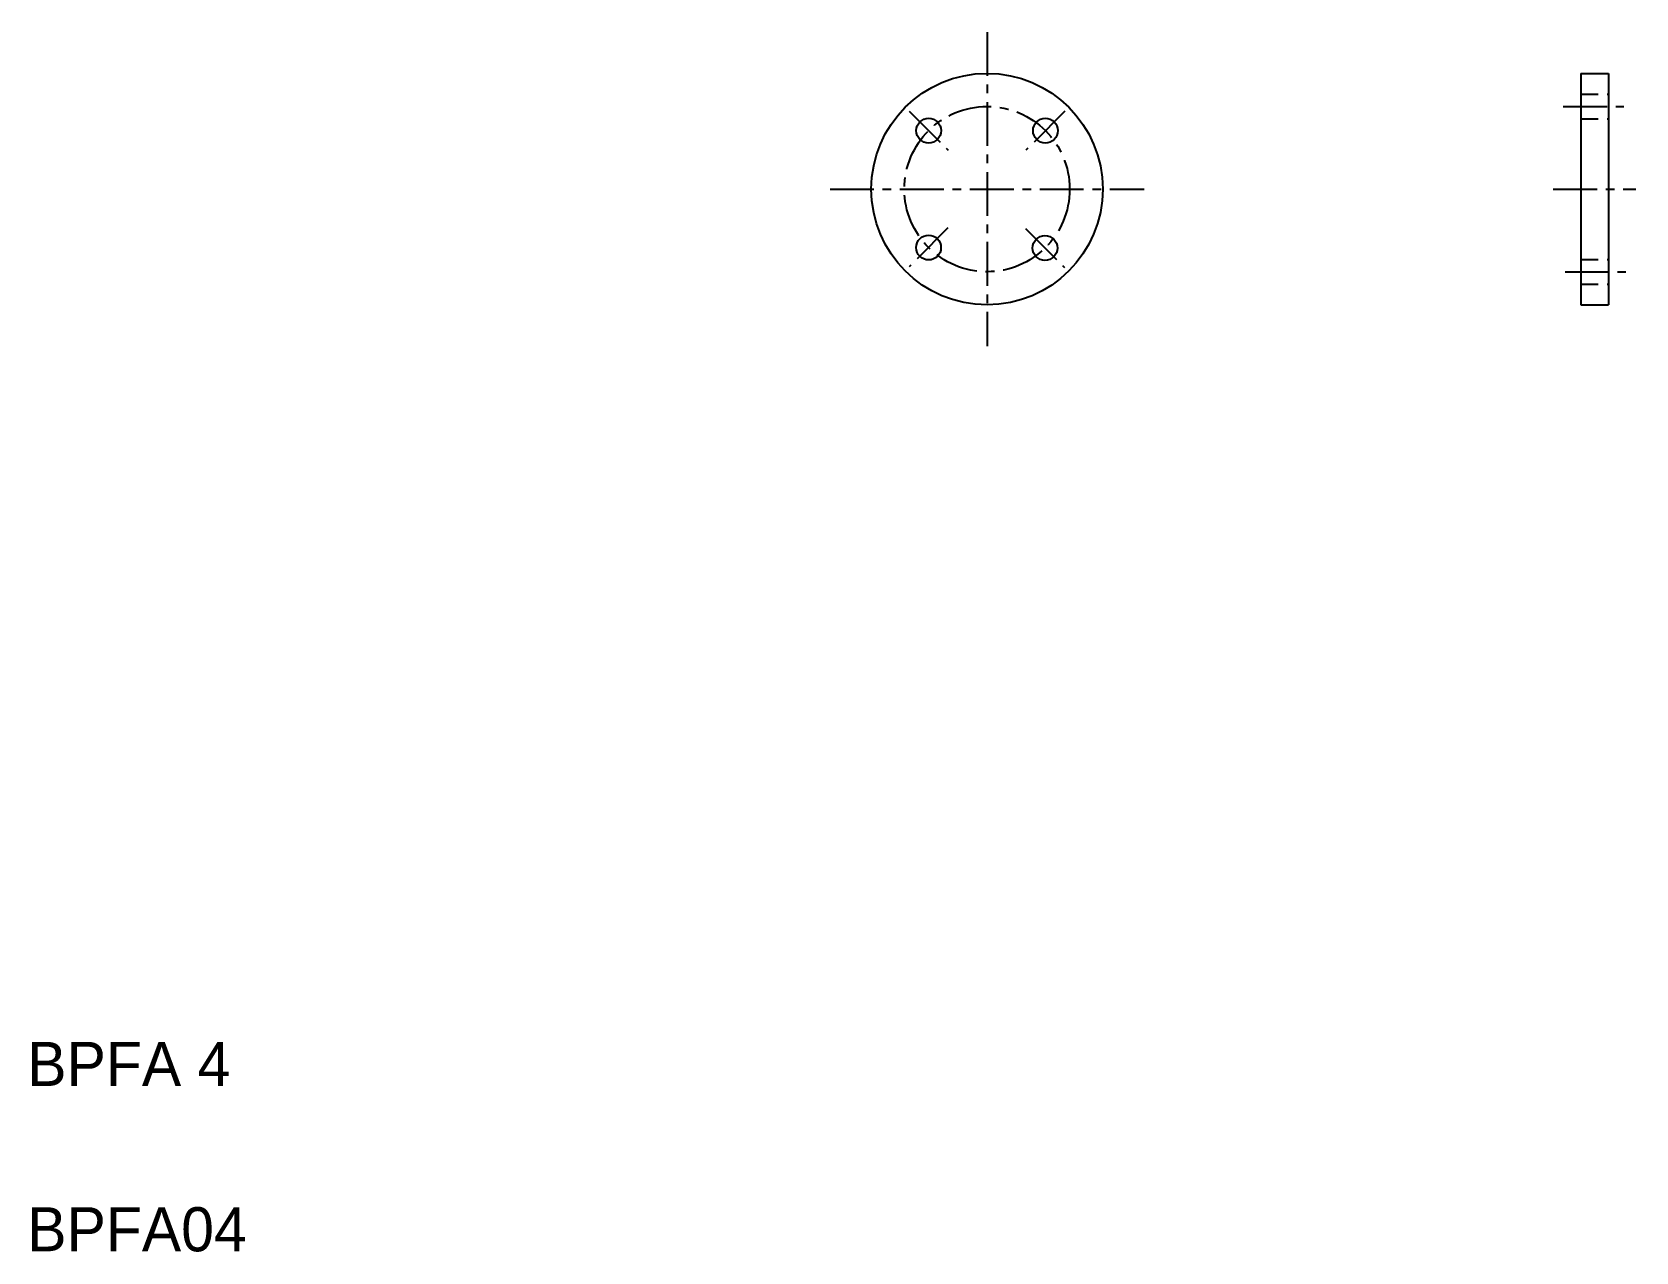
# Model space of a CAD drawing. Extents: x 21 to 312, y 20 to 241.
import ezdxf

# ---------------------------------------------------------------- set-up
doc = ezdxf.new("R2010")
doc.units = 0
doc.header["$LTSCALE"] = 0.25
doc.linetypes.add('CENTER', pattern=[50.8, 31.75, -6.35, 6.35, -6.35])
doc.linetypes.add('DASHED', pattern=[19.05, 12.7, -6.35])
doc.layers.get('0').update_dxf_attribs({"linetype": 'CONTINUOUS'})
doc.layers.add('CENTER', color=1, linetype='CENTER')

msp = doc.modelspace()

# ---------------------------------------------------------------- linework, layer by layer
for p, q in [((301.98558, 233.785714), (301.98558, 191.785714)), ((301.98558, 233.785714), (306.98558, 233.785714)), ((306.98558, 233.785714), (306.98558, 191.785714)), ((301.98558, 223.285714), (301.98558, 223.285814)), ((301.98558, 212.785714), (301.98568, 212.785714)), ((301.98558, 191.785714), (306.98558, 191.785714))]:
    msp.add_line(p, q)
at = {"color": 3, "linetype": 'DASHED'}
for p, q in [((301.98558, 230.035714), (306.98558, 230.035714)), ((301.98558, 225.535714), (306.98558, 225.535714)), ((301.98558, 200.035714), (306.98558, 200.035714)), ((301.98558, 195.535714), (306.98558, 195.535714))]:
    msp.add_line(p, q, dxfattribs=at)
for centre, radius in [((194.205641, 212.785714), 21), ((183.608326, 223.401594), 2.25), ((204.812243, 223.392316), 2.25), ((183.599039, 202.179113), 2.25), ((204.724246, 202.090467), 2.25)]:
    msp.add_circle(centre, radius)
at = {"color": 1, "linetype": 'CENTER'}
msp.add_circle((194.205641, 212.785714), 15, dxfattribs=at)
at = {"layer": 'CENTER', "color": 1, "linetype": 'CENTER'}
for p, q in [((194.205641, 241.285714), (194.205641, 184.285714)), ((298.808143, 227.785714), (309.808143, 227.785714)), ((180.072747, 226.937173), (187.143815, 219.866105)), ((208.347777, 226.92785), (201.276709, 219.856782)), ((165.705641, 212.785714), (222.705641, 212.785714)), ((296.98558, 212.785714), (311.98558, 212.785714)), ((187.122128, 205.727107), (180.05106, 198.656038)), ((201.188713, 205.626001), (208.25978, 198.554933)), ((299.132524, 197.785714), (310.132524, 197.785714))]:
    msp.add_line(p, q, dxfattribs=at)

# ---------------------------------------------------------------- texts
for s, p in [('BPFA 4', (20, 50)), ('BPFA04', (20, 20))]:
    msp.add_text(s, height=8).set_placement(p)

doc.saveas('drawing.dxf')
